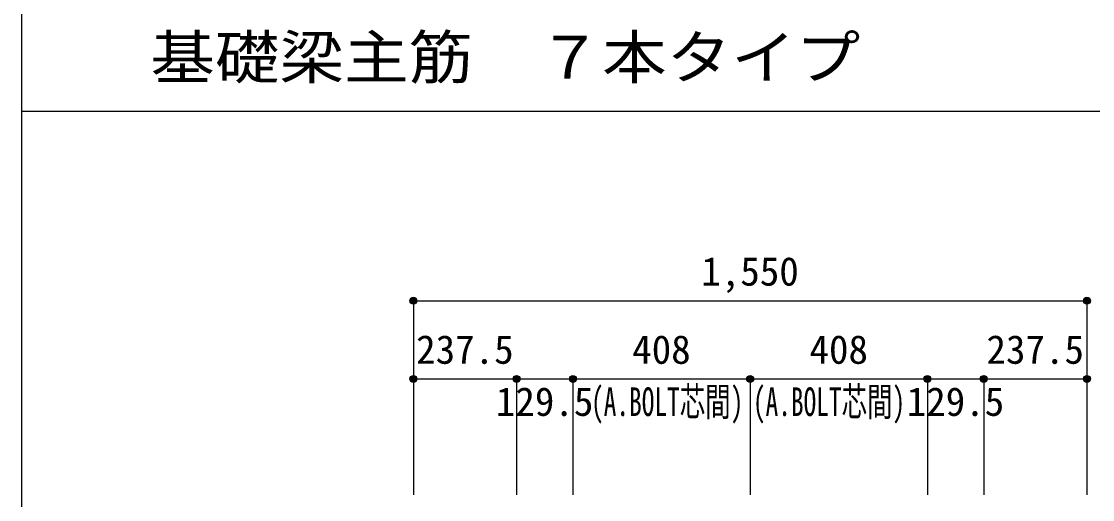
# Model space of a CAD drawing. Units: millimetres at full size, sheet at 1:30. Extents: x -5973 to 5954, y -4195 to 4201.
# Drawn here: x -5973 to -3508, y -1117 to -15 of the extents above; entities that cross this region are included whole.
import ezdxf
from ezdxf.enums import TextEntityAlignment as Align

# ---------------------------------------------------------------- set-up
doc = ezdxf.new("R2010")
doc.units = ezdxf.units.MM
doc.header["$LTSCALE"] = 30
doc.header["$PDMODE"] = 32
doc.header["$PDSIZE"] = 15
for name, color, linetype in [('0-7_文字', 4, 'Continuous'), ('0-D_寸法', 4, 'Continuous'), ('6-7_文字', 7, 'Continuous'), ('F-0_枠', 6, 'Continuous')]:
    doc.layers.add(name, color=color, linetype=linetype)
doc.styles.add('ＭＳ ゴシック', font='')
doc.styles.get('ＭＳ ゴシック').set_extended_font_data('MS Gothic')

msp = doc.modelspace()

# ---------------------------------------------------------------- linework, layer by layer
at = {"layer": '0-D_寸法'}
for p, q in [((-5070.8, -658.75), (-5070.8, -838.75)), ((-5070.8, -658.75), (-5070.8, -838.75)), ((-5070.8, -658.75), (-3520.8, -658.75)), ((-5070.8, -658.75), (-3520.8, -658.75)), ((-3520.8, -658.75), (-3520.8, -838.75)), ((-5070.8, -838.75), (-4833.3, -838.75)), ((-5070.8, -838.75), (-5070.8, -1105.79)), ((-4833.3, -838.75), (-4833.3, -1105.79)), ((-4833.3, -838.75), (-4703.8, -838.75)), ((-4703.8, -838.75), (-4703.8, -1105.79)), ((-4703.8, -838.75), (-4295.8, -838.75)), ((-4295.8, -838.75), (-4295.8, -1105.79)), ((-4295.8, -838.75), (-3887.8, -838.75)), ((-3887.8, -838.75), (-3887.8, -1105.79)), ((-3887.8, -838.75), (-3758.3, -838.75)), ((-3758.3, -838.75), (-3758.3, -1105.79)), ((-3758.3, -838.75), (-3520.8, -838.75)), ((-3520.8, -838.75), (-3520.8, -1105.79)), ((-3520.8, -838.75), (-3520.8, -1105.79))]:
    msp.add_line(p, q, dxfattribs=at)
for centre, radius in [((-5070.8, -658.75), 8), ((-5070.8, -658.75), 7.2), ((-5070.8, -658.75), 6.4), ((-5070.8, -658.75), 5.6), ((-5070.8, -658.75), 4.8), ((-5070.8, -658.75), 4), ((-5070.8, -658.75), 3.2), ((-5070.8, -658.75), 2.4), ((-5070.8, -658.75), 1.6), ((-5070.8, -658.75), 0.8), ((-3520.8, -658.75), 8), ((-3520.8, -658.75), 7.2), ((-3520.8, -658.75), 6.4), ((-3520.8, -658.75), 5.6), ((-3520.8, -658.75), 4.8), ((-3520.8, -658.75), 4), ((-3520.8, -658.75), 3.2), ((-3520.8, -658.75), 2.4), ((-3520.8, -658.75), 1.6), ((-3520.8, -658.75), 0.8), ((-5070.8, -838.75), 8), ((-5070.8, -838.75), 7.2), ((-5070.8, -838.75), 6.4), ((-5070.8, -838.75), 5.6), ((-5070.8, -838.75), 4.8), ((-5070.8, -838.75), 4), ((-5070.8, -838.75), 3.2), ((-5070.8, -838.75), 2.4), ((-5070.8, -838.75), 1.6), ((-5070.8, -838.75), 0.8), ((-4833.3, -838.75), 8), ((-4833.3, -838.75), 7.2), ((-4833.3, -838.75), 6.4), ((-4833.3, -838.75), 5.6), ((-4833.3, -838.75), 4.8), ((-4833.3, -838.75), 4), ((-4833.3, -838.75), 3.2), ((-4833.3, -838.75), 2.4), ((-4833.3, -838.75), 1.6), ((-4833.3, -838.75), 0.8), ((-4703.8, -838.75), 8), ((-4703.8, -838.75), 7.2), ((-4703.8, -838.75), 6.4), ((-4703.8, -838.75), 5.6), ((-4703.8, -838.75), 4.8), ((-4703.8, -838.75), 4), ((-4703.8, -838.75), 3.2), ((-4703.8, -838.75), 2.4), ((-4703.8, -838.75), 1.6), ((-4703.8, -838.75), 0.8), ((-4295.8, -838.75), 8), ((-4295.8, -838.75), 7.2), ((-4295.8, -838.75), 6.4), ((-4295.8, -838.75), 5.6), ((-4295.8, -838.75), 4.8), ((-4295.8, -838.75), 4), ((-4295.8, -838.75), 3.2), ((-4295.8, -838.75), 2.4), ((-4295.8, -838.75), 1.6), ((-4295.8, -838.75), 0.8), ((-3887.8, -838.75), 8), ((-3887.8, -838.75), 7.2), ((-3887.8, -838.75), 6.4), ((-3887.8, -838.75), 5.6), ((-3887.8, -838.75), 4.8), ((-3887.8, -838.75), 4), ((-3887.8, -838.75), 3.2), ((-3887.8, -838.75), 2.4), ((-3887.8, -838.75), 1.6), ((-3887.8, -838.75), 0.8), ((-3758.3, -838.75), 8), ((-3758.3, -838.75), 7.2), ((-3758.3, -838.75), 6.4), ((-3758.3, -838.75), 5.6), ((-3758.3, -838.75), 4.8), ((-3758.3, -838.75), 4), ((-3758.3, -838.75), 3.2), ((-3758.3, -838.75), 2.4), ((-3758.3, -838.75), 1.6), ((-3758.3, -838.75), 0.8), ((-3520.8, -838.75), 8), ((-3520.8, -838.75), 7.2), ((-3520.8, -838.75), 6.4), ((-3520.8, -838.75), 5.6), ((-3520.8, -838.75), 4.8), ((-3520.8, -838.75), 4), ((-3520.8, -838.75), 3.2), ((-3520.8, -838.75), 2.4), ((-3520.8, -838.75), 1.6), ((-3520.8, -838.75), 0.8)]:
    msp.add_circle(centre, radius, dxfattribs=at)
at = {"layer": '0-D_寸法', "color": 7}
for p in [(-5070.8, -658.75), (-5070.8, -658.75), (-3520.8, -658.75), (-5070.8, -838.75), (-5070.8, -838.75), (-4833.3, -838.75), (-4833.3, -838.75), (-4703.8, -838.75), (-4703.8, -838.75), (-4295.8, -838.75), (-4295.8, -838.75), (-3887.8, -838.75), (-3887.8, -838.75), (-3758.3, -838.75), (-3758.3, -838.75), (-3520.8, -838.75), (-3520.8, -838.75)]:
    msp.add_point(p, dxfattribs=at)
at = {"layer": 'F-0_枠'}
msp.add_line((-5972.88, 4201.15), (-5972.88, -4195.24), dxfattribs=at)
at = {"layer": 'F-0_枠', "color": 2}
msp.add_line((-5972.88, -222.05), (3723.6, -222.05), dxfattribs=at)

# ---------------------------------------------------------------- texts
at = {"layer": '0-7_文字', "style": 'ＭＳ ゴシック', "width": 0.65}
for p in [(-4662.02, -944.06), (-4289.58, -944.06)]:
    msp.add_text('(A.BOLT芯間)', height=65.98, dxfattribs=at).set_placement(p, align=Align.BOTTOM_LEFT)
at = {"layer": '0-D_寸法', "style": 'ＭＳ ゴシック'}
for s, p in [('1,550', (-4408.3, -643.75)), ('237.5', (-5064.55, -823.75)), ('408', (-4567.3, -823.75)), ('408', (-4159.3, -823.75)), ('237.5', (-3752.05, -823.75)), ('129.5', (-4881.05, -943.75)), ('129.5', (-3935.55, -943.75))]:
    msp.add_text(s, height=65.98, dxfattribs=at).set_placement(p, align=Align.BOTTOM_LEFT)
at = {"layer": '6-7_文字', "color": 2, "style": 'ＭＳ ゴシック', "width": 1.1}
msp.add_text('\u3000\u3000基礎梁主筋\u3000７本タイプ', height=98.97, dxfattribs=at).set_placement((-5972.88, -177.05), align=Align.BOTTOM_LEFT)

doc.saveas('drawing.dxf')
